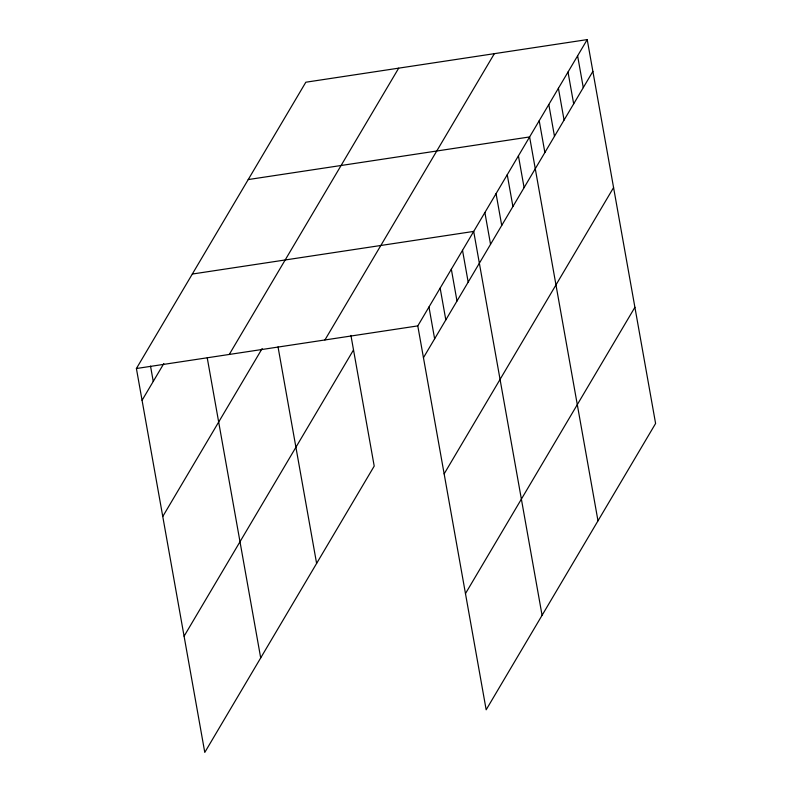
<?xml version="1.0" encoding="UTF-8"?>
<svg xmlns="http://www.w3.org/2000/svg" width="792" height="792" viewBox="0 0 792 792"><rect width="100%" height="100%" fill="white"/><g stroke="black" fill="none" stroke-linecap="round" stroke-linejoin="round"><path stroke-width="1.19" d="M350.935 335.412L374.21 466.102L204.781 752.4L136.402 368.518L305.831 82.219L587.218 39.6L655.598 423.482L486.169 709.781L417.79 325.898L587.218 39.6M142.065 400.316L163.815 363.577M229.264 354.45L398.693 68.161M162.766 516.503L262.162 348.549M324.928 339.956L494.357 53.668M184.09 636.214L353.519 349.916M423.453 357.697L592.881 71.399M444.144 473.883L613.572 187.585M465.468 593.594L634.897 307.296M248.233 179.566L529.61 136.937L597.99 520.819M192.317 274.042L473.695 231.412L542.074 615.305M136.402 368.518L417.79 325.898M577.615 55.826L583.278 87.625M568.013 72.042L573.675 103.851M558.409 88.268L564.072 120.067M548.807 104.495L554.479 136.293M539.213 120.721L544.876 152.519M518.423 155.836L524.096 187.635M507.246 174.735L512.909 206.534M496.059 193.624L501.722 225.423M484.882 212.523L490.545 244.322M462.518 250.312L468.181 282.11M451.331 269.211L456.994 301.01M440.154 288.1L445.817 319.899M428.967 306.999L434.63 338.798M278.032 346.896L316.612 563.449M207.247 357.885L260.697 657.924M150.52 366.112L153.252 381.417"/></g></svg>
